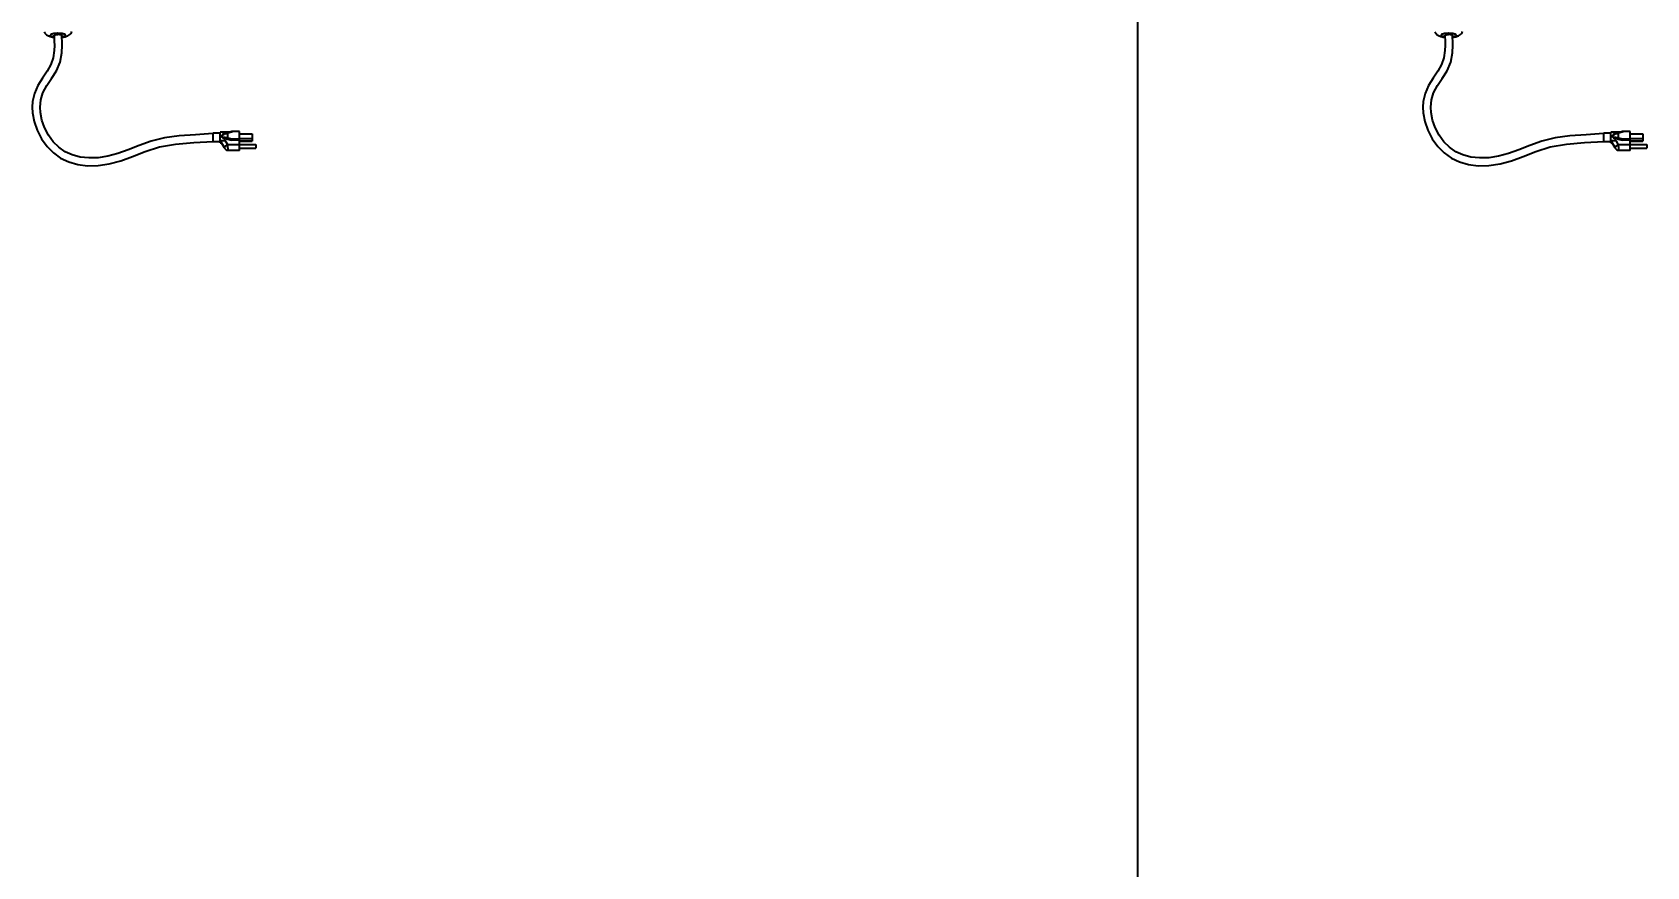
# Model space of a CAD drawing. Header units: inches. Extents: x 5 to 162, y 3 to 116.
# Drawn here: x 19.372 to 20.896, y 110.911 to 111.698 of the extents above; entities that cross this region are included whole.
import ezdxf

# ---------------------------------------------------------------- set-up
doc = ezdxf.new("R2010")
doc.units = ezdxf.units.IN
doc.header["$MEASUREMENT"] = 0
doc.styles.get("Standard").update_dxf_attribs({"font": 'arial.ttf'})
doc.dimstyles.get("Standard").update_dxf_attribs({"dimtxt": 0.18, "dimasz": 0.18, "dimexe": 0.18, "dimexo": 0.0625, "dimgap": 0.09, "dimtad": 0, "dimtih": 1, "dimtoh": 1, "dimdec": 4, "dimzin": 0, "dimdsep": 46, "dimtxsty": 'Standard', "dimcen": 0.09, "dimadec": 0, "dimazin": 0, "dimtfac": 1, "dimtdec": 4, "dimtofl": 0, "dimtmove": 0, "dimatfit": 3, "dimfxl": 1, "dimtolj": 1, "dimtzin": 0, "dimarcsym": 0})

# ---------------------------------------------------------------- blocks, each defined once
blk = doc.blocks.new('A$C7A760DD3')
at = {"linetype": 'Continuous'}
for p, q in [((94.7, 157.9), (95.8, 156.2)), ((95.8, 156.2), (97.7, 154.3)), ((97.7, 154.3), (99.8, 153.1)), ((99.8, 153.1), (101.9, 152.3)), ((102.1, 154.1), (102, 153.8)), ((102.1, 153.5), (102, 153.8)), ((102.3, 154.5), (102.1, 154.1)), ((102.3, 153.1), (102.1, 153.5)), ((102.8, 154.8), (102.3, 154.5)), ((102.8, 152.8), (102.3, 153.1)), ((103.4, 155.1), (102.8, 154.8)), ((103.4, 152.5), (102.8, 152.8)), ((104.2, 155.3), (103.4, 155.1)), ((104.2, 152.2), (103.4, 152.5)), ((105.1, 155.6), (104.2, 155.3)), ((106.2, 155.8), (105.1, 155.6)), ((107.3, 155.9), (106.2, 155.8)), ((106.5, 153.6), (106.6, 153.8)), ((106.5, 153.6), (106.8, 146.5)), ((106.5, 153.6), (106.5, 153.6)), ((106.6, 153.8), (106.9, 154.1)), ((106.9, 154.1), (107.4, 154.3)), ((108.5, 156.1), (107.3, 155.9)), ((107.4, 154.3), (108.1, 154.5)), ((108.1, 154.5), (108.8, 154.7)), ((109.8, 156.1), (108.5, 156.1)), ((108.8, 154.7), (109.7, 154.9)), ((109.7, 154.9), (110.6, 154.9)), ((111.1, 156.2), (109.8, 156.1)), ((110.6, 154.9), (111.6, 155)), ((112.4, 156.1), (111.1, 156.2)), ((111.6, 155), (112.5, 155)), ((113.7, 156.1), (112.4, 156.1)), ((112.5, 155), (113.4, 154.9)), ((113.4, 154.9), (114.2, 154.8)), ((114.9, 155.9), (113.7, 156.1)), ((114.2, 154.8), (114.8, 154.6)), ((114.8, 154.6), (115.3, 154.5)), ((116.1, 155.8), (114.9, 155.9)), ((115.3, 154.5), (115.6, 154.2)), ((115.6, 154.2), (115.7, 154)), ((116.1, 143.9), (115.7, 154)), ((117.1, 155.6), (116.1, 155.8)), ((118.1, 155.3), (117.1, 155.6)), ((118.8, 155.1), (118.1, 155.3)), ((118.8, 152.5), (118.1, 152.2)), ((119.5, 154.8), (118.8, 155.1)), ((119.5, 152.8), (118.8, 152.5)), ((119.9, 154.5), (119.5, 154.8)), ((119.9, 153.1), (119.5, 152.8)), ((119.6, 152.1), (121.4, 152.7)), ((120.2, 154.1), (119.9, 154.5)), ((120.2, 153.5), (119.9, 153.1)), ((120.3, 153.8), (120.2, 154.1)), ((120.3, 153.8), (120.2, 153.5)), ((121.4, 152.7), (122.7, 153.2)), ((122.7, 153.2), (123.9, 153.9)), ((123.9, 153.9), (125.1, 154.8)), ((125.1, 154.8), (126.4, 156)), ((126.4, 156), (127, 157)), ((127, 157), (127.6, 158.2)), ((101.9, 152.3), (104.5, 151.7)), ((105.1, 152), (104.2, 152.2)), ((104.5, 151.7), (106.6, 151.4)), ((106.2, 151.8), (105.1, 152)), ((106.7, 135.8), (105.5, 127.3)), ((106.6, 151.7), (106.2, 151.8)), ((106.9, 141.9), (106.7, 135.8)), ((106.8, 146.5), (106.9, 142)), ((115.7, 133.1), (116.1, 142)), ((116.1, 151.8), (115.8, 151.8)), ((115.8, 151.4), (117.5, 151.7)), ((117.1, 152), (116.1, 151.8)), ((116.1, 141.9), (116.1, 143.9)), ((118.1, 152.2), (117.1, 152)), ((117.5, 151.7), (119.6, 152.1)), ((102.8, 119.4), (98.3, 111.5)), ((105.5, 127.3), (102.8, 119.4)), ((109.3, 112), (113.7, 122.3)), ((113.7, 122.3), (115.7, 133.1)), ((92.9, 103.4), (87.5, 94.7)), ((98.3, 111.5), (92.9, 103.4)), ((97.9, 94.4), (103.6, 102.9)), ((103.6, 102.9), (109.3, 112)), ((83.3, 85.2), (81.2, 75.7)), ((87.5, 94.7), (83.3, 85.2)), ((90, 68.9), (90.8, 77.5)), ((90.8, 77.5), (93.4, 85.9)), ((93.4, 85.9), (97.9, 94.4)), ((81.2, 75.7), (80.8, 68.9)), ((80.8, 68.9), (81.2, 62.4)), ((81.2, 62.4), (83.1, 52.1)), ((90.4, 62.8), (90, 68.9)), ((92.1, 53.9), (90.4, 62.8)), ((83.1, 52.1), (86.6, 41.8)), ((86.6, 41.8), (91.7, 31.8)), ((95.2, 44.9), (92.1, 53.9)), ((99.8, 36.1), (95.2, 44.9)), ((294.4, 28.3), (294.4, 38.3)), ((302.4, 38.3), (294.4, 38.3)), ((302.4, 27), (302.4, 39.6)), ((314, 39.6), (302.4, 39.6)), ((309.8, 38.5), (307.9, 37.9)), ((309.1, 37.8), (310.3, 38.1)), ((311.3, 38.9), (309.8, 38.5)), ((310.3, 38.1), (311.5, 38.4)), ((316.3, 40.2), (311.3, 38.9)), ((311.3, 38.9), (311.3, 38.9)), ((311.3, 38.8), (311.3, 38.9)), ((311.4, 38.7), (311.3, 38.8)), ((311.4, 38.6), (311.4, 38.7)), ((311.5, 38.4), (311.4, 38.6)), ((318.8, 40.3), (311.5, 38.4)), ((311.5, 32.8), (311.5, 38.4)), ((316.3, 40.2), (316.3, 40.2)), ((316.4, 40.2), (316.3, 40.2)), ((316.4, 40.2), (316.4, 40.2)), ((316.5, 40.2), (316.4, 40.2)), ((316.6, 40.3), (316.5, 40.2)), ((316.7, 40.3), (316.6, 40.3)), ((316.8, 40.3), (316.7, 40.3)), ((317, 40.3), (316.8, 40.3)), ((317.1, 40.3), (317, 40.3)), ((317.3, 40.3), (317.1, 40.3)), ((317.5, 40.3), (317.3, 40.3)), ((317.6, 40.3), (317.5, 40.3)), ((317.8, 40.3), (317.6, 40.3)), ((318.1, 40.3), (317.8, 40.3)), ((318.3, 40.3), (318.1, 40.3)), ((318.6, 40.3), (318.3, 40.3)), ((325.4, 40.3), (318.6, 40.3)), ((325.4, 18.1), (325.4, 40.3)), ((91.7, 31.8), (98.3, 22.7)), ((98.3, 22.7), (105.8, 15.1)), ((105.6, 28.2), (99.8, 36.1)), ((112.2, 21.7), (105.6, 28.2)), ((119.5, 16.5), (112.2, 21.7)), ((207, 24), (194.1, 18.8)), ((221.1, 29), (207, 24)), ((214.1, 16.9), (230.9, 22.2)), ((236.8, 32.8), (221.1, 29)), ((230.9, 22.2), (250, 25.5)), ((254.2, 35.1), (236.8, 32.8)), ((250, 25.5), (271.4, 27.2)), ((273.4, 36.5), (254.2, 35.1)), ((271.4, 27.2), (294.4, 28.7)), ((294, 37.9), (273.4, 36.5)), ((294.1, 37.8), (294, 37.9)), ((294.1, 37.6), (294.1, 37.8)), ((294.1, 37.3), (294.1, 37.6)), ((294.2, 36.7), (294.1, 37.3)), ((294.3, 36.1), (294.2, 36.7)), ((294.3, 35.3), (294.3, 36.1)), ((294.4, 34.6), (294.3, 35.3)), ((302.4, 28.3), (294.4, 28.3)), ((302.4, 29.7), (308.6, 29.7)), ((302.4, 27), (304, 27)), ((303.4, 28.7), (303.3, 28.5)), ((303.3, 28.2), (303.3, 28.5)), ((307.6, 21.4), (303.3, 28.5)), ((303.4, 28), (303.3, 28.2)), ((307.6, 21), (303.3, 28.2)), ((303.5, 28.8), (303.4, 28.7)), ((307.6, 20.9), (303.4, 28)), ((303.8, 29), (303.5, 28.8)), ((304.2, 29.2), (303.8, 29)), ((304.7, 29.3), (304.2, 29.2)), ((305.3, 29.4), (304.7, 29.3)), ((304.9, 36.2), (305.8, 36.6)), ((305, 36.4), (304.9, 36.3)), ((304.9, 36.3), (304.9, 36.2)), ((304.9, 33.7), (304.9, 36.2)), ((304.9, 33.7), (305.8, 33.7)), ((304.9, 33.5), (304.9, 33.7)), ((305, 33.4), (304.9, 33.5)), ((305.1, 36.6), (305, 36.4)), ((305.1, 33.2), (305, 33.4)), ((305.3, 36.7), (305.1, 36.6)), ((305.3, 33.1), (305.1, 33.2)), ((305.4, 36.8), (305.3, 36.7)), ((305.5, 33), (305.3, 33.1)), ((306, 29.5), (305.3, 29.4)), ((306.2, 37.2), (305.4, 36.8)), ((305.7, 32.9), (305.5, 33)), ((305.7, 32.9), (306.5, 32.9)), ((305.7, 32.9), (316.1, 30.2)), ((305.8, 36.6), (306.8, 37)), ((305.8, 33.7), (306.8, 33.6)), ((306.9, 29.6), (306, 29.5)), ((307.9, 37.9), (306.2, 37.2)), ((306.5, 32.9), (307.4, 32.8)), ((306.8, 37), (307.9, 37.4)), ((306.8, 33.6), (307.9, 33.5)), ((307.7, 29.7), (306.9, 29.6)), ((307.4, 32.8), (308.3, 32.6)), ((307.7, 21.6), (307.6, 21.4)), ((307.7, 21.3), (307.6, 21.4)), ((307.6, 21), (307.7, 20.9)), ((307.6, 20.9), (307.6, 21)), ((307.6, 20.9), (307.8, 20.6)), ((308.6, 29.7), (307.7, 29.7)), ((307.8, 21.9), (307.7, 21.6)), ((307.7, 21.2), (307.7, 21.3)), ((307.8, 21), (307.7, 21.2)), ((307.7, 20.9), (307.7, 20.8)), ((307.7, 20.8), (307.8, 20.7)), ((308.1, 22.3), (307.8, 21.9)), ((307.8, 20.9), (307.8, 21)), ((307.9, 20.8), (307.8, 20.9)), ((307.8, 20.7), (307.9, 20.6)), ((307.8, 20.7), (307.8, 20.7)), ((307.8, 20.6), (308.1, 20.2)), ((307.9, 37.4), (309.1, 37.8)), ((307.9, 33.5), (309.1, 33.3)), ((307.9, 20.7), (307.9, 20.8)), ((308, 20.7), (307.9, 20.7)), ((307.9, 20.6), (307.9, 20.5)), ((307.9, 20.5), (308, 20.5)), ((308, 20.6), (308, 20.7)), ((308, 20.6), (308, 20.6)), ((308, 20.5), (308, 20.6)), ((308, 20.5), (308, 20.5)), ((308, 20.5), (308, 20.5)), ((308.5, 22.7), (308.1, 22.3)), ((308.1, 20.2), (308.4, 19.8)), ((308.3, 32.6), (309.3, 32.5)), ((308.4, 19.8), (308.8, 19.4)), ((309, 23.1), (308.5, 22.7)), ((311.6, 24.8), (308.6, 29.7)), ((308.8, 19.4), (309.2, 19.1)), ((309.6, 23.5), (309, 23.1)), ((309.1, 33.3), (310.3, 33.1)), ((309.2, 19.1), (309.7, 18.7)), ((309.3, 32.5), (310.3, 32.3)), ((310.2, 23.9), (309.6, 23.5)), ((310.9, 24.4), (310.2, 23.9)), ((310.3, 33.1), (311.5, 32.8)), ((310.3, 32.3), (311.3, 32)), ((311.6, 24.8), (310.9, 24.4)), ((311.3, 32.3), (311.4, 32.5)), ((311.3, 32.2), (311.3, 32.3)), ((311.3, 32.1), (311.3, 32.2)), ((311.3, 32), (311.3, 32.1)), ((311.3, 32), (316.1, 30.8)), ((311.4, 32.7), (311.5, 32.8)), ((311.4, 32.5), (311.4, 32.7)), ((311.5, 32.8), (316.3, 31.6)), ((311.6, 23.9), (311.6, 24.8)), ((325.4, 24.8), (311.6, 24.8)), ((311.7, 23), (311.6, 23.9)), ((311.8, 22.2), (311.7, 23)), ((311.8, 21.4), (311.8, 22.2)), ((311.9, 20.6), (311.8, 21.4)), ((311.9, 19.9), (311.9, 20.6)), ((311.9, 19.3), (311.9, 19.9)), ((312, 18.8), (311.9, 19.3)), ((316.1, 30.9), (316.2, 31.1)), ((316.1, 30.8), (316.1, 30.9)), ((316.2, 30.8), (316.1, 30.8)), ((316.1, 30.8), (316.1, 30.8)), ((316.1, 30.2), (316.1, 30.8)), ((316.2, 30.2), (316.1, 30.2)), ((316.2, 31.4), (316.3, 31.6)), ((316.2, 31.2), (316.2, 31.4)), ((316.2, 31.1), (316.2, 31.2)), ((316.2, 30.7), (316.2, 30.8)), ((316.3, 30.7), (316.2, 30.7)), ((316.2, 30.2), (316.2, 30.2)), ((316.3, 30.2), (316.2, 30.2)), ((316.3, 30.2), (316.3, 31.6)), ((316.3, 31.6), (325.4, 31.6)), ((316.3, 30.7), (325.4, 30.7)), ((325.4, 30.2), (316.3, 30.2)), ((325.4, 37.7), (340.2, 37.7)), ((325.4, 32.1), (340.2, 32.1)), ((325.4, 31.9), (340.2, 31.9)), ((325.4, 29.2), (340.2, 29.2)), ((325.4, 28.9), (340.2, 28.9)), ((325.4, 24.9), (344.8, 24.9)), ((325.4, 20.6), (344.8, 20.6)), ((340.2, 37.7), (340.2, 28.9)), ((344.8, 24.9), (344.8, 20.6)), ((105.8, 15.1), (114.3, 9)), ((114.3, 9), (123.8, 4.4)), ((127.9, 12.7), (119.5, 16.5)), ((123.8, 4.4), (134.4, 1.4)), ((137.2, 10.2), (127.9, 12.7)), ((134.4, 1.4), (146.1, 0)), ((147.6, 9.1), (137.2, 10.2)), ((146.1, 0), (158.6, 0.2)), ((158.6, 9.4), (147.6, 9.1)), ((170.1, 11.2), (158.6, 9.4)), ((158.6, 0.2), (171.7, 2.1)), ((181.9, 14.4), (170.1, 11.2)), ((171.7, 2.1), (185.2, 5.8)), ((194.1, 18.8), (181.9, 14.4)), ((185.2, 5.8), (199.2, 11)), ((199.2, 11), (214.1, 16.9)), ((309.7, 18.7), (310.3, 18.5)), ((310.3, 18.5), (310.9, 18.3)), ((310.9, 18.3), (311.7, 18.2)), ((311.7, 18.2), (311.9, 18.1)), ((311.9, 18.1), (312, 18.2)), ((325.4, 18.1), (311.9, 18.1)), ((312, 18.5), (312, 18.8)), ((312, 18.2), (312, 18.5))]:
    blk.add_line(p, q, dxfattribs=at)
blk = doc.blocks.new('*D104')
at = {"color": 0, "lineweight": -2, "transparency": 16777216}
for p, q in [((20.3739, 113.8963), (20.2356, 113.8963)), ((20.4156, 113.7163), (20.4156, 108.4989)), ((20.4156, 102.9176), (20.4156, 108.1351)), ((20.3739, 102.7376), (20.2356, 102.7376))]:
    blk.add_line(p, q, dxfattribs=at)
at = {"color": 0, "transparency": 16777216}
for points in [[(20.3856, 113.7163), (20.4456, 113.7163), (20.4156, 113.8963)], [(20.3856, 102.9176), (20.4456, 102.9176), (20.4156, 102.7376)]]:
    blk.add_solid(points, dxfattribs=at)
at = {"layer": 'Defpoints', "color": 0, "transparency": 16777216}
for p in [(20.4364, 113.8963), (20.4156, 102.7376), (20.4364, 102.7376)]:
    blk.add_point(p, dxfattribs=at)
at = {"color": 0, "transparency": 16777216, "insert": (20.4156, 108.317), "char_height": 0.18, "attachment_point": 5}
blk.add_mtext('\\A1;11.1587', dxfattribs=at)

msp = doc.modelspace()

# ---------------------------------------------------------------- block references
at = {"xscale": 0.0008, "yscale": 0.0008, "zscale": 0.0008}
for p in [(19.30757, 111.5724), (20.62059, 111.5724)]:
    msp.add_blockref('A$C7A760DD3', p, dxfattribs=at)

# ---------------------------------------------------------------- dimensions: what is measured, and where the dimension line sits
dim = msp.add_linear_dim(base=(20.41555, 102.73762), p1=(20.43641, 113.89631), p2=(20.43641, 102.73762), angle=90, dimstyle='Standard')
dim.commit()
dim.dimension.update_dxf_attribs({"geometry": '*D104', "text_midpoint": (20.41555, 108.31697)})

doc.saveas('drawing.dxf')
